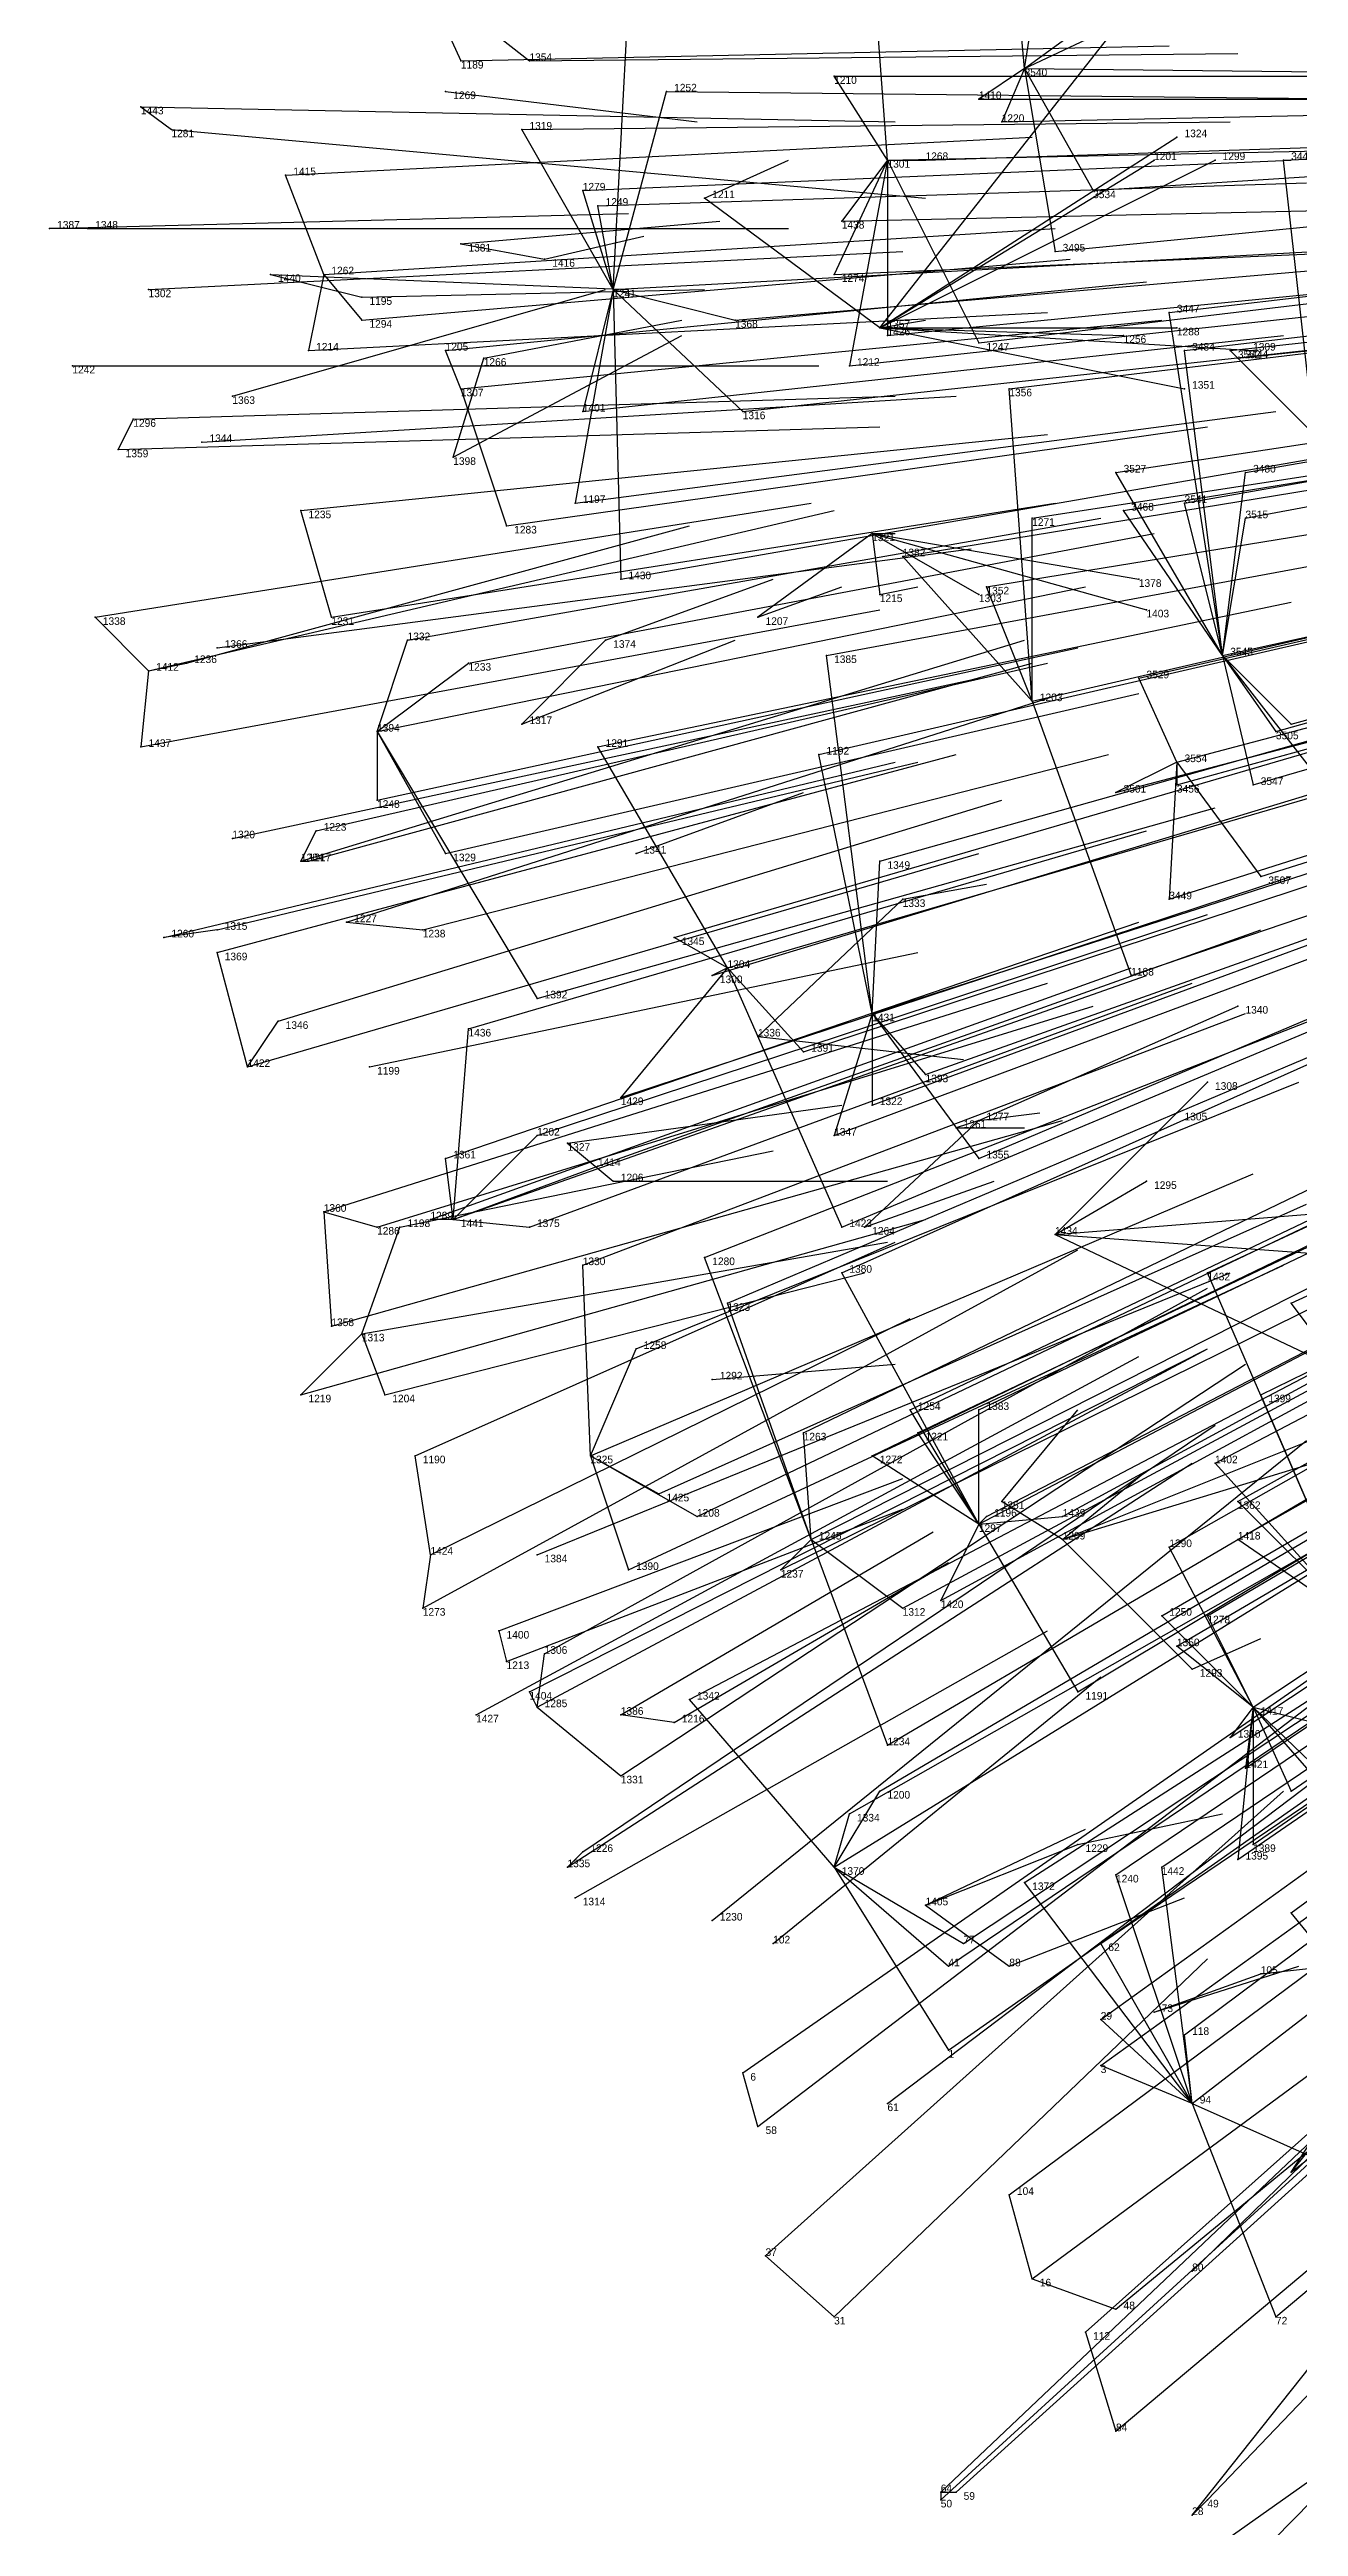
# Model space of a CAD drawing. Extents: x -0.5 to 0.59, y -0.5 to 0.58.
# Drawn here: x -0.499 to -0.335, y -0.3255 to -0.0005 of the extents above; entities that cross this region are included whole.
import ezdxf

# ---------------------------------------------------------------- set-up
doc = ezdxf.new("R2010")
doc.units = 0
for name, color, linetype in [('Facilities', 3, 'CONTINUOUS'), ('Facilities_lines', 3, 'CONTINUOUS'), ('Normals', 1, 'CONTINUOUS'), ('Source_points', 5, 'CONTINUOUS'), ('Text', 3, 'CONTINUOUS')]:
    doc.layers.add(name, color=color, linetype=linetype)

msp = doc.modelspace()

# ---------------------------------------------------------------- linework, layer by layer
at = {"layer": 'Facilities', "color": 3}
for p in [(-0.371, -0.003, -0.928), (-0.447, -0.006, -1.25), (-0.487, -0.008, -1.218), (-0.389, -0.015, -0.973), (-0.494, -0.024, -1.236), (-0.445, -0.026, -1.25), (-0.486, -0.032, -1.218), (-0.47, -0.03, -1.25), (-0.463, -0.03, -1.159), (-0.425, -0.032, -1.067), (-0.39, -0.037, -1.25), (-0.496, -0.042, -1.245), (-0.445, -0.045, -1.118), (-0.475, -0.046, -1.25), (-0.488, -0.049, -1.227), (-0.479, -0.052, -1.204), (-0.446, -0.054, -1.25), (-0.391, -0.064, -1.25), (-0.462, -0.075, -1.171), (-0.477, -0.079, -1.208), (-0.345, -0.08, -0.885), (-0.486, -0.082, -1.25), (-0.37, -0.086, -0.948), (-0.456, -0.09, -1.163), (-0.437, -0.089, -1.25), (-0.351, -0.094, -0.908), (-0.475, -0.104, -1.216), (-0.466, -0.107, -1.195), (-0.422, -0.106, -1.25), (-0.477, -0.116, -1.25), (-0.46, -0.115, -1.184), (-0.41, -0.121, -1.069), (-0.406, -0.13, -1.25), (-0.391, -0.127, -1.029), (-0.473, -0.134, -1.229), (-0.457, -0.134, -1.25), (-0.377, -0.141, -1.25), (-0.431, -0.144, -1.25), (-0.463, -0.153, -1.219), (-0.446, -0.154, -1.179), (-0.367, -0.156, -1.25), (-0.458, -0.169, -1.25), (-0.412, -0.175, -1.25), (-0.428, -0.185, -1.167), (-0.377, -0.194, -1.06), (-0.449, -0.198, -1.25), (-0.435, -0.198, -1.194), (-0.399, -0.196, -1.11), (-0.366, -0.196, -1.25), (-0.44, -0.208, -1.25), (-0.443, -0.219, -1.236), (-0.435, -0.218, -1.216), (-0.417, -0.22, -1.25), (-0.341, -0.218, -1.012), (-0.431, -0.239, -1.233), (-0.396, -0.239, -1.156), (-0.43, -0.243, -1.25), (-0.412, -0.246, -1.199), (-0.384, -0.244, -1.25), (-0.404, -0.249, -1.25), (-0.354, -0.258, -1.25), (-0.406, -0.273, -1.222), (-0.389, -0.27, -1.185), (-0.349, -0.27, -1.102), (-0.336, -0.279, -1.25), (-0.349, -0.292, -1.25), (-0.37, -0.293, -1.18), (-0.396, -0.298, -1.25), (-0.363, -0.3, -1.25), (-0.382, -0.321, -1.248), (-0.347, -0.322, -1.184)]:
    msp.add_point(p, dxfattribs=at)
at = {"layer": 'Facilities_lines', "color": 3}
for p, q in [((-0.389, -0.015, -0.973), (-0.392, 0.026, -0.983)), ((-0.371, -0.003, -0.928), (-0.373, 0.019, -0.935)), ((-0.371, -0.003, -0.928), (-0.368, 0.016, -0.921)), ((-0.39, -0.037, -1.25), (-0.353, 0.01, -1.25)), ((-0.45, 0.009, -1.124), (-0.436, -0.002, -1.09)), ((-0.45, 0.009, -1.124), (-0.445, -0.002, -1.113)), ((-0.425, -0.032, -1.067), (-0.423, 0.006, -1.057)), ((-0.371, -0.003, -0.928), (-0.354, 0.005, -0.885)), ((-0.371, -0.003, -0.928), (-0.36, 0.005, -0.9)), ((-0.371, -0.003, -0.928), (-0.377, -0.007, -0.943)), ((-0.371, -0.003, -0.928), (-0.374, -0.01, -0.936)), ((-0.371, -0.003, -0.928), (-0.367, -0.027, -0.919)), ((-0.371, -0.003, -0.928), (-0.362, -0.019, -0.907)), ((-0.425, -0.032, -1.067), (-0.418, -0.006, -1.044)), ((-0.389, -0.015, -0.973), (-0.396, -0.004, -0.991)), ((-0.487, -0.008, -1.218), (-0.483, -0.011, -1.208)), ((-0.425, -0.032, -1.067), (-0.437, -0.011, -1.092)), ((-0.39, -0.037, -1.25), (-0.351, -0.012, -1.25)), ((-0.389, -0.015, -0.973), (-0.396, -0.03, -0.992)), ((-0.389, -0.015, -0.973), (-0.395, -0.023, -0.99)), ((-0.389, -0.015, -0.973), (-0.394, -0.042, -0.99)), ((-0.39, -0.037, -1.25), (-0.354, -0.015, -1.25)), ((-0.39, -0.037, -1.25), (-0.346, -0.015, -1.25)), ((-0.389, -0.015, -0.973), (-0.377, -0.039, -0.947)), ((-0.389, -0.015, -0.973), (-0.384, -0.015, -0.961)), ((-0.389, -0.015, -0.973), (-0.389, -0.038, -0.978)), ((-0.333, -0.051, -0.843), (-0.337, -0.015, -0.843)), ((-0.463, -0.03, -1.159), (-0.468, -0.017, -1.171)), ((-0.425, -0.032, -1.067), (-0.429, -0.019, -1.074)), ((-0.425, -0.032, -1.067), (-0.427, -0.021, -1.068)), ((-0.39, -0.037, -1.25), (-0.413, -0.02, -1.25)), ((-0.494, -0.024, -1.236), (-0.499, -0.024, -1.248)), ((-0.445, -0.026, -1.25), (-0.434, -0.028, -1.25)), ((-0.47, -0.03, -1.25), (-0.458, -0.033, -1.25)), ((-0.463, -0.03, -1.159), (-0.465, -0.04, -1.166)), ((-0.463, -0.03, -1.159), (-0.458, -0.036, -1.148)), ((-0.425, -0.032, -1.067), (-0.43, -0.06, -1.085)), ((-0.425, -0.032, -1.067), (-0.429, -0.048, -1.08)), ((-0.425, -0.032, -1.067), (-0.408, -0.048, -1.028)), ((-0.425, -0.032, -1.067), (-0.409, -0.036, -1.027)), ((-0.425, -0.032, -1.067), (-0.424, -0.07, -1.074)), ((-0.345, -0.08, -0.885), (-0.352, -0.035, -0.884)), ((-0.39, -0.037, -1.25), (-0.341, -0.04, -1.25)), ((-0.39, -0.037, -1.25), (-0.358, -0.038, -1.25)), ((-0.39, -0.037, -1.25), (-0.351, -0.037, -1.25)), ((-0.39, -0.037, -1.25), (-0.35, -0.045, -1.25)), ((-0.445, -0.045, -1.118), (-0.447, -0.04, -1.123)), ((-0.446, -0.054, -1.25), (-0.442, -0.041, -1.25)), ((-0.345, -0.08, -0.885), (-0.35, -0.04, -0.88)), ((-0.333, -0.051, -0.843), (-0.344, -0.04, -0.865)), ((-0.333, -0.051, -0.843), (-0.343, -0.041, -0.862)), ((-0.445, -0.045, -1.118), (-0.439, -0.063, -1.108)), ((-0.37, -0.086, -0.948), (-0.373, -0.045, -0.94)), ((-0.488, -0.049, -1.227), (-0.49, -0.053, -1.232)), ((-0.345, -0.08, -0.885), (-0.359, -0.056, -0.907)), ((-0.345, -0.08, -0.885), (-0.342, -0.056, -0.866)), ((-0.462, -0.075, -1.171), (-0.466, -0.061, -1.174)), ((-0.345, -0.08, -0.885), (-0.358, -0.061, -0.907)), ((-0.345, -0.08, -0.885), (-0.35, -0.06, -0.888)), ((-0.391, -0.064, -1.25), (-0.406, -0.075, -1.25)), ((-0.391, -0.064, -1.25), (-0.39, -0.072, -1.25)), ((-0.391, -0.064, -1.25), (-0.377, -0.072, -1.25)), ((-0.391, -0.064, -1.25), (-0.356, -0.07, -1.25)), ((-0.391, -0.064, -1.25), (-0.355, -0.074, -1.25)), ((-0.37, -0.086, -0.948), (-0.37, -0.062, -0.939)), ((-0.345, -0.08, -0.885), (-0.342, -0.062, -0.87)), ((-0.37, -0.086, -0.948), (-0.387, -0.067, -0.982)), ((-0.37, -0.086, -0.948), (-0.376, -0.071, -0.958)), ((-0.486, -0.082, -1.25), (-0.493, -0.075, -1.246)), ((-0.456, -0.09, -1.163), (-0.452, -0.078, -1.147)), ((-0.437, -0.089, -1.25), (-0.426, -0.078, -1.25)), ((-0.486, -0.082, -1.25), (-0.481, -0.081, -1.25)), ((-0.456, -0.09, -1.163), (-0.444, -0.081, -1.129)), ((-0.391, -0.127, -1.029), (-0.397, -0.08, -1.011)), ((-0.345, -0.08, -0.885), (-0.331, -0.098, -0.864)), ((-0.345, -0.08, -0.885), (-0.336, -0.089, -0.869)), ((-0.345, -0.08, -0.885), (-0.338, -0.09, -0.875)), ((-0.345, -0.08, -0.885), (-0.341, -0.097, -0.885)), ((-0.486, -0.082, -1.25), (-0.487, -0.092, -1.239)), ((-0.351, -0.094, -0.908), (-0.356, -0.083, -0.913)), ((-0.37, -0.086, -0.948), (-0.357, -0.122, -0.944)), ((-0.456, -0.09, -1.163), (-0.456, -0.099, -1.167)), ((-0.456, -0.09, -1.163), (-0.447, -0.106, -1.147)), ((-0.456, -0.09, -1.163), (-0.435, -0.125, -1.13)), ((-0.41, -0.121, -1.069), (-0.427, -0.092, -1.091)), ((-0.391, -0.127, -1.029), (-0.398, -0.093, -1.021)), ((-0.351, -0.094, -0.908), (-0.359, -0.098, -0.929)), ((-0.351, -0.094, -0.908), (-0.352, -0.112, -0.924)), ((-0.351, -0.094, -0.908), (-0.34, -0.109, -0.892)), ((-0.351, -0.094, -0.908), (-0.351, -0.097, -0.912)), ((-0.466, -0.107, -1.195), (-0.464, -0.103, -1.187)), ((-0.466, -0.107, -1.195), (-0.465, -0.107, -1.193)), ((-0.391, -0.127, -1.029), (-0.39, -0.107, -1.01)), ((-0.406, -0.13, -1.25), (-0.387, -0.112, -1.25)), ((-0.477, -0.116, -1.25), (-0.484, -0.117, -1.25)), ((-0.46, -0.115, -1.184), (-0.45, -0.116, -1.162)), ((-0.41, -0.121, -1.069), (-0.417, -0.117, -1.082)), ((-0.473, -0.134, -1.229), (-0.477, -0.119, -1.229)), ((-0.41, -0.121, -1.069), (-0.424, -0.138, -1.116)), ((-0.41, -0.121, -1.069), (-0.412, -0.122, -1.074)), ((-0.41, -0.121, -1.069), (-0.4, -0.132, -1.052)), ((-0.41, -0.121, -1.069), (-0.395, -0.155, -1.06)), ((-0.377, -0.141, -1.25), (-0.343, -0.126, -1.25)), ((-0.473, -0.134, -1.229), (-0.469, -0.128, -1.214)), ((-0.446, -0.154, -1.179), (-0.444, -0.129, -1.156)), ((-0.391, -0.127, -1.029), (-0.396, -0.143, -1.053)), ((-0.391, -0.127, -1.029), (-0.391, -0.139, -1.037)), ((-0.391, -0.127, -1.029), (-0.377, -0.146, -1.01)), ((-0.391, -0.127, -1.029), (-0.384, -0.135, -1.018)), ((-0.367, -0.156, -1.25), (-0.347, -0.136, -1.25)), ((-0.446, -0.154, -1.179), (-0.435, -0.143, -1.145)), ((-0.377, -0.141, -1.25), (-0.392, -0.155, -1.25)), ((-0.377, -0.141, -1.25), (-0.38, -0.142, -1.25)), ((-0.367, -0.156, -1.25), (-0.351, -0.14, -1.25)), ((-0.446, -0.154, -1.179), (-0.447, -0.146, -1.175)), ((-0.431, -0.144, -1.25), (-0.425, -0.149, -1.25)), ((-0.446, -0.154, -1.179), (-0.427, -0.147, -1.13)), ((-0.367, -0.156, -1.25), (-0.355, -0.149, -1.25)), ((-0.367, -0.156, -1.25), (-0.293, -0.15, -1.25)), ((-0.463, -0.153, -1.219), (-0.456, -0.155, -1.205)), ((-0.463, -0.153, -1.219), (-0.462, -0.168, -1.229)), ((-0.458, -0.169, -1.25), (-0.453, -0.155, -1.25)), ((-0.446, -0.154, -1.179), (-0.449, -0.154, -1.187)), ((-0.446, -0.154, -1.179), (-0.436, -0.155, -1.157)), ((-0.367, -0.156, -1.25), (-0.329, -0.174, -1.25)), ((-0.367, -0.156, -1.25), (-0.326, -0.159, -1.25)), ((-0.399, -0.196, -1.11), (-0.413, -0.159, -1.105)), ((-0.428, -0.185, -1.167), (-0.429, -0.16, -1.145)), ((-0.377, -0.194, -1.06), (-0.395, -0.161, -1.066)), ((-0.327, -0.207, -0.967), (-0.347, -0.161, -0.957)), ((-0.399, -0.196, -1.11), (-0.41, -0.165, -1.106)), ((-0.315, -0.193, -0.923), (-0.336, -0.165, -0.935)), ((-0.458, -0.169, -1.25), (-0.466, -0.177, -1.25)), ((-0.458, -0.169, -1.25), (-0.455, -0.177, -1.25)), ((-0.428, -0.185, -1.167), (-0.422, -0.171, -1.137)), ((-0.366, -0.196, -1.25), (-0.316, -0.176, -1.25)), ((-0.327, -0.207, -0.967), (-0.34, -0.177, -0.958)), ((-0.399, -0.196, -1.11), (-0.4, -0.182, -1.099)), ((-0.377, -0.194, -1.06), (-0.386, -0.179, -1.063)), ((-0.377, -0.194, -1.06), (-0.385, -0.182, -1.064)), ((-0.377, -0.194, -1.06), (-0.377, -0.179, -1.043)), ((-0.449, -0.198, -1.25), (-0.451, -0.185, -1.25)), ((-0.428, -0.185, -1.167), (-0.414, -0.193, -1.142)), ((-0.428, -0.185, -1.167), (-0.423, -0.2, -1.169)), ((-0.428, -0.185, -1.167), (-0.419, -0.19, -1.15)), ((-0.377, -0.194, -1.06), (-0.391, -0.185, -1.081)), ((-0.366, -0.196, -1.25), (-0.33, -0.185, -1.25)), ((-0.327, -0.207, -0.967), (-0.346, -0.186, -0.982)), ((-0.366, -0.196, -1.25), (-0.374, -0.191, -1.25)), ((-0.327, -0.207, -0.967), (-0.343, -0.191, -0.983)), ((-0.377, -0.194, -1.06), (-0.382, -0.204, -1.083)), ((-0.377, -0.194, -1.06), (-0.376, -0.193, -1.055)), ((-0.377, -0.194, -1.06), (-0.366, -0.193, -1.035)), ((-0.377, -0.194, -1.06), (-0.364, -0.216, -1.058)), ((-0.449, -0.198, -1.25), (-0.45, -0.205, -1.236)), ((-0.399, -0.196, -1.11), (-0.403, -0.2, -1.126)), ((-0.399, -0.196, -1.11), (-0.389, -0.223, -1.121)), ((-0.399, -0.196, -1.11), (-0.387, -0.205, -1.095)), ((-0.366, -0.196, -1.25), (-0.349, -0.213, -1.25)), ((-0.341, -0.218, -1.012), (-0.352, -0.197, -1.009)), ((-0.327, -0.207, -0.967), (-0.343, -0.196, -0.988)), ((-0.44, -0.208, -1.25), (-0.439, -0.212, -1.25)), ((-0.341, -0.218, -1.012), (-0.353, -0.206, -1.022)), ((-0.341, -0.218, -1.012), (-0.347, -0.206, -1.01)), ((-0.435, -0.218, -1.216), (-0.434, -0.211, -1.207)), ((-0.341, -0.218, -1.012), (-0.351, -0.21, -1.023)), ((-0.435, -0.218, -1.216), (-0.436, -0.216, -1.217)), ((-0.396, -0.239, -1.156), (-0.415, -0.217, -1.17)), ((-0.435, -0.218, -1.216), (-0.424, -0.227, -1.202)), ((-0.417, -0.22, -1.25), (-0.424, -0.219, -1.25)), ((-0.341, -0.218, -1.012), (-0.344, -0.222, -1.023)), ((-0.341, -0.218, -1.012), (-0.343, -0.238, -1.043)), ((-0.341, -0.218, -1.012), (-0.342, -0.226, -1.025)), ((-0.341, -0.218, -1.012), (-0.336, -0.229, -1.016)), ((-0.341, -0.218, -1.012), (-0.341, -0.236, -1.037)), ((-0.341, -0.218, -1.012), (-0.32, -0.242, -1.002)), ((-0.341, -0.218, -1.012), (-0.317, -0.241, -0.995)), ((-0.341, -0.218, -1.012), (-0.329, -0.221, -0.991)), ((-0.396, -0.239, -1.156), (-0.39, -0.229, -1.131)), ((-0.396, -0.239, -1.156), (-0.394, -0.232, -1.143)), ((-0.431, -0.239, -1.233), (-0.429, -0.237, -1.224)), ((-0.384, -0.244, -1.25), (-0.364, -0.236, -1.25)), ((-0.396, -0.239, -1.156), (-0.381, -0.252, -1.142)), ((-0.396, -0.239, -1.156), (-0.379, -0.249, -1.134)), ((-0.396, -0.239, -1.156), (-0.381, -0.263, -1.159)), ((-0.349, -0.27, -1.102), (-0.359, -0.24, -1.08)), ((-0.349, -0.27, -1.102), (-0.353, -0.239, -1.067)), ((-0.336, -0.279, -1.25), (-0.31, -0.239, -1.25)), ((-0.349, -0.27, -1.102), (-0.371, -0.241, -1.106)), ((-0.384, -0.244, -1.25), (-0.373, -0.252, -1.25)), ((-0.318, -0.267, -1.038), (-0.336, -0.245, -1.039)), ((-0.349, -0.27, -1.102), (-0.361, -0.249, -1.096)), ((-0.354, -0.258, -1.25), (-0.34, -0.253, -1.25)), ((-0.349, -0.27, -1.102), (-0.361, -0.259, -1.111)), ((-0.336, -0.279, -1.25), (-0.319, -0.258, -1.25)), ((-0.349, -0.27, -1.102), (-0.35, -0.261, -1.09)), ((-0.406, -0.273, -1.222), (-0.408, -0.266, -1.218)), ((-0.349, -0.27, -1.102), (-0.361, -0.265, -1.12)), ((-0.349, -0.27, -1.102), (-0.338, -0.298, -1.127)), ((-0.349, -0.27, -1.102), (-0.331, -0.278, -1.081)), ((-0.37, -0.293, -1.18), (-0.373, -0.282, -1.168)), ((-0.396, -0.298, -1.25), (-0.405, -0.29, -1.245)), ((-0.37, -0.293, -1.18), (-0.359, -0.297, -1.164)), ((-0.363, -0.3, -1.25), (-0.359, -0.313, -1.25)), ((-0.382, -0.321, -1.248), (-0.382, -0.322, -1.25)), ((-0.382, -0.321, -1.248), (-0.38, -0.321, -1.244)), ((-0.347, -0.322, -1.184), (-0.349, -0.324, -1.19))]:
    msp.add_line(p, q, dxfattribs=at)
at = {"layer": 'Normals', "color": 1}
for p, q in [((-0.445, -0.002, -1.113), (-0.352, 0, -1.15)), ((-0.436, -0.002, -1.09), (-0.343, -0.001, -1.128)), ((-0.371, -0.003, -0.928), (-0.279, -0.004, -0.966)), ((-0.447, -0.006, -1.25), (-0.414, -0.01, -1.155)), ((-0.418, -0.006, -1.044), (-0.325, -0.007, -1.082)), ((-0.396, -0.004, -0.991), (-0.303, -0.004, -1.028)), ((-0.487, -0.008, -1.218), (-0.388, -0.01, -1.206)), ((-0.377, -0.007, -0.943), (-0.284, -0.007, -0.981)), ((-0.374, -0.01, -0.936), (-0.282, -0.008, -0.974)), ((-0.483, -0.011, -1.208), (-0.384, -0.02, -1.198)), ((-0.468, -0.017, -1.171), (-0.37, -0.012, -1.191)), ((-0.437, -0.011, -1.092), (-0.344, -0.01, -1.13)), ((-0.389, -0.015, -0.973), (-0.296, -0.013, -1.01)), ((-0.384, -0.015, -0.961), (-0.291, -0.012, -0.998)), ((-0.362, -0.019, -0.907), (-0.27, -0.013, -0.944)), ((-0.351, -0.012, -1.25), (-0.351, -0.012, -1.15)), ((-0.337, -0.015, -0.843), (-0.244, -0.011, -0.879)), ((-0.429, -0.019, -1.074), (-0.336, -0.015, -1.111)), ((-0.413, -0.02, -1.25), (-0.402, -0.015, -1.151)), ((-0.354, -0.015, -1.25), (-0.354, -0.015, -1.15)), ((-0.346, -0.015, -1.25), (-0.346, -0.015, -1.15)), ((-0.427, -0.021, -1.068), (-0.334, -0.018, -1.105)), ((-0.367, -0.027, -0.919), (-0.275, -0.018, -0.957)), ((-0.499, -0.024, -1.248), (-0.423, -0.022, -1.183)), ((-0.395, -0.023, -0.99), (-0.303, -0.021, -1.027)), ((-0.494, -0.024, -1.236), (-0.402, -0.024, -1.197)), ((-0.463, -0.03, -1.159), (-0.367, -0.024, -1.187)), ((-0.445, -0.026, -1.25), (-0.411, -0.023, -1.156)), ((-0.434, -0.028, -1.25), (-0.421, -0.025, -1.151)), ((-0.396, -0.03, -0.992), (-0.303, -0.026, -1.029)), ((-0.352, -0.035, -0.884), (-0.259, -0.024, -0.921)), ((-0.486, -0.032, -1.218), (-0.387, -0.027, -1.208)), ((-0.458, -0.036, -1.148), (-0.365, -0.028, -1.185)), ((-0.425, -0.032, -1.067), (-0.333, -0.027, -1.103)), ((-0.409, -0.036, -1.027), (-0.316, -0.028, -1.063)), ((-0.389, -0.038, -0.978), (-0.297, -0.029, -1.015)), ((-0.377, -0.039, -0.947), (-0.285, -0.028, -0.984)), ((-0.35, -0.04, -0.88), (-0.257, -0.029, -0.916)), ((-0.475, -0.046, -1.25), (-0.426, -0.032, -1.164)), ((-0.47, -0.03, -1.25), (-0.423, -0.032, -1.162)), ((-0.458, -0.033, -1.25), (-0.413, -0.032, -1.161)), ((-0.447, -0.04, -1.123), (-0.355, -0.031, -1.16)), ((-0.394, -0.042, -0.99), (-0.301, -0.032, -1.027)), ((-0.344, -0.04, -0.865), (-0.251, -0.03, -0.902)), ((-0.343, -0.041, -0.862), (-0.25, -0.031, -0.899)), ((-0.465, -0.04, -1.166), (-0.368, -0.035, -1.19)), ((-0.373, -0.045, -0.94), (-0.281, -0.034, -0.978)), ((-0.446, -0.054, -1.25), (-0.416, -0.038, -1.156)), ((-0.445, -0.045, -1.118), (-0.353, -0.036, -1.156)), ((-0.442, -0.041, -1.25), (-0.416, -0.036, -1.154)), ((-0.429, -0.048, -1.08), (-0.337, -0.038, -1.118)), ((-0.408, -0.048, -1.028), (-0.316, -0.038, -1.064)), ((-0.39, -0.037, -1.25), (-0.384, -0.036, -1.15)), ((-0.358, -0.038, -1.25), (-0.358, -0.038, -1.15)), ((-0.351, -0.037, -1.25), (-0.351, -0.037, -1.15)), ((-0.496, -0.042, -1.245), (-0.398, -0.042, -1.228)), ((-0.359, -0.056, -0.907), (-0.267, -0.042, -0.945)), ((-0.342, -0.056, -0.866), (-0.25, -0.04, -0.903)), ((-0.341, -0.04, -1.25), (-0.341, -0.04, -1.15)), ((-0.35, -0.06, -0.888), (-0.259, -0.044, -0.925)), ((-0.35, -0.045, -1.25), (-0.35, -0.045, -1.15)), ((-0.342, -0.062, -0.87), (-0.251, -0.045, -0.907)), ((-0.488, -0.049, -1.227), (-0.388, -0.046, -1.227)), ((-0.479, -0.052, -1.204), (-0.38, -0.046, -1.216)), ((-0.43, -0.06, -1.085), (-0.338, -0.048, -1.123)), ((-0.37, -0.062, -0.939), (-0.279, -0.048, -0.977)), ((-0.358, -0.061, -0.907), (-0.266, -0.046, -0.944)), ((-0.49, -0.053, -1.232), (-0.39, -0.05, -1.232)), ((-0.466, -0.061, -1.174), (-0.368, -0.051, -1.194)), ((-0.439, -0.063, -1.108), (-0.347, -0.05, -1.145)), ((-0.387, -0.067, -0.982), (-0.295, -0.052, -1.018)), ((-0.424, -0.07, -1.074), (-0.332, -0.054, -1.111)), ((-0.376, -0.071, -0.958), (-0.284, -0.056, -0.994)), ((-0.493, -0.075, -1.246), (-0.399, -0.06, -1.214)), ((-0.486, -0.082, -1.25), (-0.396, -0.061, -1.211)), ((-0.462, -0.075, -1.171), (-0.367, -0.06, -1.196)), ((-0.345, -0.08, -0.885), (-0.254, -0.06, -0.923)), ((-0.481, -0.081, -1.25), (-0.415, -0.063, -1.177)), ((-0.452, -0.078, -1.147), (-0.361, -0.062, -1.184)), ((-0.444, -0.081, -1.129), (-0.354, -0.064, -1.168)), ((-0.397, -0.08, -1.011), (-0.305, -0.063, -1.048)), ((-0.391, -0.064, -1.25), (-0.388, -0.064, -1.15)), ((-0.37, -0.086, -0.948), (-0.279, -0.065, -0.985)), ((-0.356, -0.083, -0.913), (-0.265, -0.062, -0.949)), ((-0.338, -0.09, -0.875), (-0.249, -0.065, -0.913)), ((-0.336, -0.089, -0.869), (-0.247, -0.065, -0.907)), ((-0.477, -0.079, -1.208), (-0.378, -0.066, -1.219)), ((-0.456, -0.09, -1.163), (-0.363, -0.071, -1.194)), ((-0.426, -0.078, -1.25), (-0.404, -0.07, -1.153)), ((-0.406, -0.075, -1.25), (-0.395, -0.071, -1.151)), ((-0.39, -0.072, -1.25), (-0.385, -0.071, -1.15)), ((-0.356, -0.07, -1.25), (-0.356, -0.07, -1.15)), ((-0.351, -0.094, -0.908), (-0.26, -0.07, -0.943)), ((-0.341, -0.097, -0.885), (-0.252, -0.071, -0.923)), ((-0.487, -0.092, -1.239), (-0.39, -0.074, -1.222)), ((-0.427, -0.092, -1.091), (-0.336, -0.073, -1.129)), ((-0.398, -0.093, -1.021), (-0.307, -0.072, -1.057)), ((-0.377, -0.072, -1.25), (-0.377, -0.072, -1.15)), ((-0.359, -0.098, -0.929), (-0.268, -0.074, -0.965)), ((-0.355, -0.074, -1.25), (-0.355, -0.074, -1.15)), ((-0.351, -0.097, -0.912), (-0.261, -0.072, -0.947)), ((-0.466, -0.107, -1.195), (-0.371, -0.078, -1.208)), ((-0.437, -0.089, -1.25), (-0.409, -0.078, -1.155)), ((-0.465, -0.107, -1.193), (-0.37, -0.081, -1.21)), ((-0.464, -0.103, -1.187), (-0.368, -0.081, -1.207)), ((-0.456, -0.099, -1.167), (-0.364, -0.079, -1.2)), ((-0.34, -0.109, -0.892), (-0.251, -0.081, -0.929)), ((-0.475, -0.104, -1.216), (-0.377, -0.083, -1.22)), ((-0.39, -0.107, -1.01), (-0.301, -0.082, -1.048)), ((-0.352, -0.112, -0.924), (-0.264, -0.084, -0.961)), ((-0.46, -0.115, -1.184), (-0.366, -0.085, -1.204)), ((-0.447, -0.106, -1.147), (-0.356, -0.085, -1.185)), ((-0.417, -0.117, -1.082), (-0.328, -0.091, -1.12)), ((-0.484, -0.117, -1.25), (-0.388, -0.094, -1.231)), ((-0.477, -0.119, -1.229), (-0.38, -0.093, -1.23)), ((-0.477, -0.116, -1.25), (-0.385, -0.094, -1.218)), ((-0.45, -0.116, -1.162), (-0.36, -0.093, -1.198)), ((-0.357, -0.122, -0.944), (-0.269, -0.092, -0.98)), ((-0.412, -0.122, -1.074), (-0.323, -0.095, -1.112)), ((-0.41, -0.121, -1.069), (-0.321, -0.095, -1.107)), ((-0.469, -0.128, -1.214), (-0.374, -0.099, -1.226)), ((-0.435, -0.125, -1.13), (-0.346, -0.1, -1.168)), ((-0.422, -0.106, -1.25), (-0.4, -0.098, -1.153)), ((-0.391, -0.127, -1.029), (-0.304, -0.099, -1.068)), ((-0.444, -0.129, -1.156), (-0.355, -0.103, -1.194)), ((-0.4, -0.132, -1.052), (-0.312, -0.103, -1.091)), ((-0.384, -0.135, -1.018), (-0.297, -0.104, -1.056)), ((-0.473, -0.134, -1.229), (-0.377, -0.106, -1.231)), ((-0.391, -0.139, -1.037), (-0.304, -0.107, -1.076)), ((-0.424, -0.138, -1.116), (-0.336, -0.109, -1.154)), ((-0.387, -0.112, -1.25), (-0.376, -0.11, -1.151)), ((-0.377, -0.146, -1.01), (-0.292, -0.11, -1.049)), ((-0.396, -0.143, -1.053), (-0.31, -0.111, -1.092)), ((-0.447, -0.146, -1.175), (-0.356, -0.115, -1.203)), ((-0.435, -0.143, -1.145), (-0.347, -0.114, -1.183)), ((-0.427, -0.147, -1.13), (-0.34, -0.116, -1.167)), ((-0.457, -0.134, -1.25), (-0.385, -0.119, -1.182)), ((-0.395, -0.155, -1.06), (-0.309, -0.119, -1.098)), ((-0.463, -0.153, -1.219), (-0.368, -0.123, -1.229)), ((-0.449, -0.154, -1.187), (-0.357, -0.121, -1.209)), ((-0.446, -0.154, -1.179), (-0.355, -0.122, -1.205)), ((-0.436, -0.155, -1.157), (-0.349, -0.123, -1.194)), ((-0.395, -0.161, -1.066), (-0.31, -0.123, -1.104)), ((-0.347, -0.161, -0.957), (-0.263, -0.122, -0.994)), ((-0.456, -0.155, -1.205), (-0.362, -0.126, -1.223)), ((-0.413, -0.159, -1.105), (-0.326, -0.125, -1.143)), ((-0.343, -0.126, -1.25), (-0.343, -0.126, -1.15)), ((-0.336, -0.165, -0.935), (-0.251, -0.126, -0.972)), ((-0.429, -0.16, -1.145), (-0.342, -0.127, -1.182)), ((-0.41, -0.165, -1.106), (-0.325, -0.129, -1.142)), ((-0.406, -0.13, -1.25), (-0.379, -0.133, -1.154)), ((-0.422, -0.171, -1.137), (-0.335, -0.136, -1.174)), ((-0.347, -0.136, -1.25), (-0.347, -0.136, -1.15)), ((-0.34, -0.177, -0.958), (-0.256, -0.136, -0.994)), ((-0.431, -0.144, -1.25), (-0.395, -0.139, -1.157)), ((-0.386, -0.179, -1.063), (-0.302, -0.139, -1.101)), ((-0.377, -0.179, -1.043), (-0.293, -0.139, -1.081)), ((-0.462, -0.168, -1.229), (-0.366, -0.141, -1.232)), ((-0.4, -0.182, -1.099), (-0.317, -0.142, -1.136)), ((-0.385, -0.182, -1.064), (-0.301, -0.142, -1.102)), ((-0.38, -0.142, -1.25), (-0.371, -0.142, -1.15)), ((-0.377, -0.141, -1.25), (-0.369, -0.14, -1.15)), ((-0.351, -0.14, -1.25), (-0.351, -0.14, -1.15)), ((-0.346, -0.186, -0.982), (-0.264, -0.143, -1.019)), ((-0.453, -0.155, -1.25), (-0.404, -0.145, -1.163)), ((-0.391, -0.185, -1.081), (-0.308, -0.145, -1.119)), ((-0.343, -0.191, -0.983), (-0.262, -0.146, -1.02)), ((-0.428, -0.185, -1.167), (-0.341, -0.148, -1.2)), ((-0.425, -0.149, -1.25), (-0.389, -0.149, -1.157)), ((-0.392, -0.155, -1.25), (-0.375, -0.149, -1.152)), ((-0.366, -0.193, -1.035), (-0.285, -0.149, -1.072)), ((-0.355, -0.149, -1.25), (-0.355, -0.149, -1.15)), ((-0.419, -0.19, -1.15), (-0.334, -0.152, -1.187)), ((-0.377, -0.194, -1.06), (-0.295, -0.151, -1.097)), ((-0.376, -0.193, -1.055), (-0.293, -0.15, -1.092)), ((-0.367, -0.156, -1.25), (-0.363, -0.152, -1.15)), ((-0.352, -0.197, -1.009), (-0.271, -0.151, -1.045)), ((-0.343, -0.196, -0.988), (-0.262, -0.15, -1.025)), ((-0.466, -0.177, -1.25), (-0.384, -0.154, -1.198)), ((-0.414, -0.193, -1.142), (-0.33, -0.153, -1.178)), ((-0.399, -0.196, -1.11), (-0.316, -0.154, -1.148)), ((-0.458, -0.169, -1.25), (-0.389, -0.157, -1.178)), ((-0.451, -0.185, -1.25), (-0.388, -0.157, -1.177)), ((-0.45, -0.205, -1.236), (-0.364, -0.158, -1.219)), ((-0.403, -0.2, -1.126), (-0.32, -0.159, -1.162)), ((-0.353, -0.206, -1.022), (-0.272, -0.159, -1.058)), ((-0.347, -0.206, -1.01), (-0.267, -0.159, -1.046)), ((-0.455, -0.177, -1.25), (-0.392, -0.161, -1.174)), ((-0.435, -0.198, -1.194), (-0.344, -0.161, -1.213)), ((-0.423, -0.2, -1.169), (-0.337, -0.16, -1.2)), ((-0.387, -0.205, -1.095), (-0.305, -0.161, -1.132)), ((-0.382, -0.204, -1.083), (-0.301, -0.16, -1.12)), ((-0.434, -0.211, -1.207), (-0.347, -0.163, -1.215)), ((-0.351, -0.21, -1.023), (-0.271, -0.163, -1.06)), ((-0.449, -0.198, -1.25), (-0.386, -0.167, -1.179)), ((-0.364, -0.216, -1.058), (-0.284, -0.168, -1.095)), ((-0.341, -0.218, -1.012), (-0.264, -0.167, -1.049)), ((-0.443, -0.219, -1.236), (-0.356, -0.172, -1.225)), ((-0.436, -0.216, -1.217), (-0.347, -0.171, -1.221)), ((-0.435, -0.218, -1.216), (-0.347, -0.171, -1.222)), ((-0.344, -0.222, -1.023), (-0.266, -0.17, -1.059)), ((-0.424, -0.227, -1.202), (-0.342, -0.173, -1.218)), ((-0.415, -0.217, -1.17), (-0.331, -0.173, -1.203)), ((-0.412, -0.175, -1.25), (-0.388, -0.173, -1.153)), ((-0.342, -0.226, -1.025), (-0.265, -0.174, -1.061)), ((-0.389, -0.223, -1.121), (-0.309, -0.176, -1.158)), ((-0.336, -0.229, -1.016), (-0.259, -0.176, -1.053)), ((-0.429, -0.237, -1.224), (-0.346, -0.181, -1.218)), ((-0.39, -0.229, -1.131), (-0.31, -0.182, -1.168)), ((-0.374, -0.191, -1.25), (-0.364, -0.179, -1.151)), ((-0.412, -0.246, -1.199), (-0.334, -0.183, -1.205)), ((-0.343, -0.238, -1.043), (-0.266, -0.185, -1.08)), ((-0.341, -0.236, -1.037), (-0.264, -0.183, -1.074)), ((-0.44, -0.208, -1.25), (-0.387, -0.188, -1.167)), ((-0.431, -0.239, -1.233), (-0.349, -0.186, -1.211)), ((-0.394, -0.232, -1.143), (-0.313, -0.186, -1.18)), ((-0.366, -0.196, -1.25), (-0.355, -0.187, -1.151)), ((-0.359, -0.24, -1.08), (-0.282, -0.188, -1.117)), ((-0.353, -0.239, -1.067), (-0.276, -0.187, -1.104)), ((-0.396, -0.239, -1.156), (-0.315, -0.189, -1.187)), ((-0.371, -0.241, -1.106), (-0.293, -0.191, -1.143)), ((-0.336, -0.245, -1.039), (-0.261, -0.19, -1.076)), ((-0.439, -0.212, -1.25), (-0.387, -0.192, -1.167)), ((-0.424, -0.219, -1.25), (-0.383, -0.195, -1.162)), ((-0.379, -0.249, -1.134), (-0.302, -0.198, -1.172)), ((-0.361, -0.249, -1.096), (-0.284, -0.197, -1.134)), ((-0.417, -0.22, -1.25), (-0.381, -0.199, -1.159)), ((-0.381, -0.252, -1.142), (-0.304, -0.2, -1.179)), ((-0.43, -0.243, -1.25), (-0.368, -0.208, -1.179)), ((-0.361, -0.259, -1.111), (-0.286, -0.205, -1.148)), ((-0.35, -0.261, -1.09), (-0.275, -0.205, -1.127)), ((-0.408, -0.266, -1.218), (-0.326, -0.209, -1.22)), ((-0.389, -0.27, -1.185), (-0.311, -0.211, -1.203)), ((-0.381, -0.263, -1.159), (-0.304, -0.209, -1.19)), ((-0.361, -0.265, -1.12), (-0.286, -0.211, -1.157)), ((-0.349, -0.213, -1.25), (-0.34, -0.209, -1.15)), ((-0.406, -0.273, -1.222), (-0.326, -0.212, -1.22)), ((-0.404, -0.249, -1.25), (-0.361, -0.214, -1.167)), ((-0.349, -0.27, -1.102), (-0.275, -0.213, -1.139)), ((-0.373, -0.282, -1.168), (-0.295, -0.224, -1.192)), ((-0.405, -0.29, -1.245), (-0.337, -0.229, -1.204)), ((-0.384, -0.244, -1.25), (-0.363, -0.234, -1.153)), ((-0.37, -0.293, -1.18), (-0.29, -0.234, -1.194)), ((-0.364, -0.236, -1.25), (-0.345, -0.232, -1.152)), ((-0.359, -0.297, -1.164), (-0.285, -0.236, -1.192)), ((-0.338, -0.298, -1.127), (-0.267, -0.238, -1.164)), ((-0.373, -0.252, -1.25), (-0.35, -0.243, -1.153)), ((-0.349, -0.324, -1.19), (-0.287, -0.246, -1.194)), ((-0.347, -0.322, -1.184), (-0.278, -0.25, -1.193)), ((-0.396, -0.298, -1.25), (-0.347, -0.251, -1.176)), ((-0.354, -0.258, -1.25), (-0.335, -0.252, -1.152)), ((-0.34, -0.253, -1.25), (-0.331, -0.252, -1.15)), ((-0.349, -0.292, -1.25), (-0.311, -0.255, -1.165)), ((-0.363, -0.3, -1.25), (-0.317, -0.259, -1.171)), ((-0.345, -0.334, -1.2), (-0.275, -0.263, -1.204)), ((-0.38, -0.321, -1.244), (-0.318, -0.265, -1.189)), ((-0.336, -0.279, -1.25), (-0.318, -0.265, -1.152)), ((-0.382, -0.321, -1.248), (-0.325, -0.267, -1.186)), ((-0.382, -0.322, -1.25), (-0.324, -0.269, -1.188)), ((-0.359, -0.313, -1.25), (-0.309, -0.271, -1.175)), ((-0.364, -0.341, -1.246), (-0.299, -0.295, -1.185))]:
    msp.add_line(p, q, dxfattribs=at)
at = {"layer": 'Source_points', "color": 5}
for p in [(-0.445, -0.002, -1.113), (-0.436, -0.002, -1.09), (-0.418, -0.006, -1.044), (-0.396, -0.004, -0.991), (-0.377, -0.007, -0.943), (-0.483, -0.011, -1.208), (-0.437, -0.011, -1.092), (-0.374, -0.01, -0.936), (-0.351, -0.012, -1.25), (-0.384, -0.015, -0.961), (-0.354, -0.015, -1.25), (-0.346, -0.015, -1.25), (-0.337, -0.015, -0.843), (-0.468, -0.017, -1.171), (-0.429, -0.019, -1.074), (-0.362, -0.019, -0.907), (-0.427, -0.021, -1.068), (-0.413, -0.02, -1.25), (-0.499, -0.024, -1.248), (-0.395, -0.023, -0.99), (-0.434, -0.028, -1.25), (-0.367, -0.027, -0.919), (-0.396, -0.03, -0.992), (-0.458, -0.033, -1.25), (-0.352, -0.035, -0.884), (-0.458, -0.036, -1.148), (-0.409, -0.036, -1.027), (-0.389, -0.038, -0.978), (-0.377, -0.039, -0.947), (-0.358, -0.038, -1.25), (-0.351, -0.037, -1.25), (-0.465, -0.04, -1.166), (-0.447, -0.04, -1.123), (-0.442, -0.041, -1.25), (-0.394, -0.042, -0.99), (-0.35, -0.04, -0.88), (-0.344, -0.04, -0.865), (-0.343, -0.041, -0.862), (-0.341, -0.04, -1.25), (-0.373, -0.045, -0.94), (-0.35, -0.045, -1.25), (-0.429, -0.048, -1.08), (-0.408, -0.048, -1.028), (-0.49, -0.053, -1.232), (-0.359, -0.056, -0.907), (-0.342, -0.056, -0.866), (-0.466, -0.061, -1.174), (-0.43, -0.06, -1.085), (-0.358, -0.061, -0.907), (-0.35, -0.06, -0.888), (-0.439, -0.063, -1.108), (-0.37, -0.062, -0.939), (-0.342, -0.062, -0.87), (-0.387, -0.067, -0.982), (-0.424, -0.07, -1.074), (-0.376, -0.071, -0.958), (-0.356, -0.07, -1.25), (-0.39, -0.072, -1.25), (-0.377, -0.072, -1.25), (-0.355, -0.074, -1.25), (-0.493, -0.075, -1.246), (-0.452, -0.078, -1.147), (-0.426, -0.078, -1.25), (-0.406, -0.075, -1.25), (-0.481, -0.081, -1.25), (-0.444, -0.081, -1.129), (-0.397, -0.08, -1.011), (-0.356, -0.083, -0.913), (-0.338, -0.09, -0.875), (-0.336, -0.089, -0.869), (-0.487, -0.092, -1.239), (-0.427, -0.092, -1.091), (-0.398, -0.093, -1.021), (-0.351, -0.097, -0.912), (-0.341, -0.097, -0.885), (-0.456, -0.099, -1.167), (-0.359, -0.098, -0.929), (-0.464, -0.103, -1.187), (-0.465, -0.107, -1.193), (-0.447, -0.106, -1.147), (-0.39, -0.107, -1.01), (-0.34, -0.109, -0.892), (-0.387, -0.112, -1.25), (-0.352, -0.112, -0.924), (-0.484, -0.117, -1.25), (-0.45, -0.116, -1.162), (-0.417, -0.117, -1.082), (-0.477, -0.119, -1.229), (-0.412, -0.122, -1.074), (-0.357, -0.122, -0.944), (-0.435, -0.125, -1.13), (-0.343, -0.126, -1.25), (-0.469, -0.128, -1.214), (-0.444, -0.129, -1.156), (-0.4, -0.132, -1.052), (-0.384, -0.135, -1.018), (-0.347, -0.136, -1.25), (-0.424, -0.138, -1.116), (-0.391, -0.139, -1.037), (-0.435, -0.143, -1.145), (-0.396, -0.143, -1.053), (-0.38, -0.142, -1.25), (-0.351, -0.14, -1.25), (-0.447, -0.146, -1.175), (-0.377, -0.146, -1.01), (-0.427, -0.147, -1.13), (-0.425, -0.149, -1.25), (-0.355, -0.149, -1.25), (-0.456, -0.155, -1.205), (-0.453, -0.155, -1.25), (-0.449, -0.154, -1.187), (-0.436, -0.155, -1.157), (-0.395, -0.155, -1.06), (-0.392, -0.155, -1.25), (-0.413, -0.159, -1.105), (-0.429, -0.16, -1.145), (-0.395, -0.161, -1.066), (-0.347, -0.161, -0.957), (-0.41, -0.165, -1.106), (-0.336, -0.165, -0.935), (-0.462, -0.168, -1.229), (-0.422, -0.171, -1.137), (-0.466, -0.177, -1.25), (-0.455, -0.177, -1.25), (-0.34, -0.177, -0.958), (-0.4, -0.182, -1.099), (-0.386, -0.179, -1.063), (-0.385, -0.182, -1.064), (-0.377, -0.179, -1.043), (-0.451, -0.185, -1.25), (-0.391, -0.185, -1.081), (-0.346, -0.186, -0.982), (-0.419, -0.19, -1.15), (-0.374, -0.191, -1.25), (-0.343, -0.191, -0.983), (-0.414, -0.193, -1.142), (-0.376, -0.193, -1.055), (-0.366, -0.193, -1.035), (-0.352, -0.197, -1.009), (-0.343, -0.196, -0.988), (-0.423, -0.2, -1.169), (-0.403, -0.2, -1.126), (-0.382, -0.204, -1.083), (-0.45, -0.205, -1.236), (-0.387, -0.205, -1.095), (-0.353, -0.206, -1.022), (-0.347, -0.206, -1.01), (-0.434, -0.211, -1.207), (-0.351, -0.21, -1.023), (-0.439, -0.212, -1.25), (-0.349, -0.213, -1.25), (-0.436, -0.216, -1.217), (-0.415, -0.217, -1.17), (-0.364, -0.216, -1.058), (-0.424, -0.219, -1.25), (-0.389, -0.223, -1.121), (-0.344, -0.222, -1.023), (-0.424, -0.227, -1.202), (-0.342, -0.226, -1.025), (-0.39, -0.229, -1.131), (-0.336, -0.229, -1.016), (-0.394, -0.232, -1.143), (-0.429, -0.237, -1.224), (-0.364, -0.236, -1.25), (-0.341, -0.236, -1.037), (-0.359, -0.24, -1.08), (-0.353, -0.239, -1.067), (-0.343, -0.238, -1.043), (-0.371, -0.241, -1.106), (-0.336, -0.245, -1.039), (-0.379, -0.249, -1.134), (-0.361, -0.249, -1.096), (-0.381, -0.252, -1.142), (-0.373, -0.252, -1.25), (-0.34, -0.253, -1.25), (-0.361, -0.259, -1.111), (-0.381, -0.263, -1.159), (-0.35, -0.261, -1.09), (-0.408, -0.266, -1.218), (-0.361, -0.265, -1.12), (-0.373, -0.282, -1.168), (-0.405, -0.29, -1.245), (-0.359, -0.297, -1.164), (-0.338, -0.298, -1.127), (-0.359, -0.313, -1.25), (-0.38, -0.321, -1.244), (-0.382, -0.322, -1.25), (-0.349, -0.324, -1.19)]:
    msp.add_point(p, dxfattribs=at)

# ---------------------------------------------------------------- texts
at = {"layer": 'Text', "color": 3}
for s, p in [('1189', (-0.445, -0.003, -1.113)), ('1354', (-0.436, -0.002, -1.09)), ('3540', (-0.371, -0.004, -0.928)), ('1269', (-0.446, -0.007, -1.25)), ('1252', (-0.417, -0.006, -1.044)), ('1210', (-0.396, -0.005, -0.991)), ('1410', (-0.377, -0.007, -0.943)), ('1443', (-0.487, -0.009, -1.218)), ('1220', (-0.374, -0.01, -0.936)), ('1281', (-0.483, -0.012, -1.208)), ('1319', (-0.436, -0.011, -1.092)), ('1324', (-0.35, -0.012, -1.25)), ('1415', (-0.467, -0.017, -1.171)), ('1301', (-0.389, -0.016, -0.973)), ('1268', (-0.384, -0.015, -0.961)), ('1201', (-0.354, -0.015, -1.25)), ('1299', (-0.345, -0.015, -1.25)), ('3448', (-0.336, -0.015, -0.843)), ('1279', (-0.429, -0.019, -1.074)), ('1211', (-0.412, -0.02, -1.25)), ('3534', (-0.362, -0.02, -0.907)), ('1249', (-0.426, -0.021, -1.068)), ('1387', (-0.498, -0.024, -1.248)), ('1348', (-0.493, -0.024, -1.236)), ('1381', (-0.444, -0.027, -1.25)), ('1438', (-0.395, -0.024, -0.99)), ('3495', (-0.366, -0.027, -0.919)), ('1262', (-0.462, -0.03, -1.159)), ('1416', (-0.433, -0.029, -1.25)), ('1302', (-0.486, -0.033, -1.218)), ('1440', (-0.469, -0.031, -1.25)), ('1241', (-0.425, -0.033, -1.067)), ('1274', (-0.395, -0.031, -0.992)), ('1195', (-0.457, -0.034, -1.25)), ('3447', (-0.351, -0.035, -0.884)), ('1214', (-0.464, -0.04, -1.166)), ('1294', (-0.457, -0.037, -1.148)), ('1205', (-0.447, -0.04, -1.123)), ('1368', (-0.409, -0.037, -1.027)), ('1357', (-0.389, -0.037, -1.25)), ('1426', (-0.389, -0.038, -0.978)), ('1247', (-0.376, -0.04, -0.947)), ('1256', (-0.358, -0.039, -1.25)), ('1288', (-0.351, -0.038, -1.25)), ('3484', (-0.349, -0.04, -0.88)), ('1309', (-0.341, -0.04, -1.25)), ('1242', (-0.496, -0.043, -1.245)), ('1266', (-0.442, -0.042, -1.25)), ('1212', (-0.393, -0.042, -0.99)), ('3562', (-0.343, -0.041, -0.865)), ('3444', (-0.342, -0.041, -0.862)), ('1307', (-0.445, -0.046, -1.118)), ('1356', (-0.373, -0.046, -0.94)), ('1351', (-0.349, -0.045, -1.25)), ('1363', (-0.475, -0.047, -1.25)), ('1401', (-0.429, -0.048, -1.08)), ('1316', (-0.408, -0.049, -1.028)), ('1296', (-0.488, -0.05, -1.227)), ('1344', (-0.478, -0.052, -1.204)), ('1359', (-0.489, -0.054, -1.232)), ('1398', (-0.446, -0.055, -1.25)), ('3527', (-0.358, -0.056, -0.907)), ('3480', (-0.341, -0.056, -0.866)), ('1235', (-0.465, -0.062, -1.174)), ('1197', (-0.429, -0.06, -1.085)), ('3468', (-0.357, -0.061, -0.907)), ('3541', (-0.35, -0.06, -0.888)), ('3515', (-0.342, -0.062, -0.87)), ('1283', (-0.438, -0.064, -1.108)), ('1321', (-0.391, -0.065, -1.25)), ('1271', (-0.37, -0.063, -0.939)), ('1382', (-0.387, -0.067, -0.982)), ('1430', (-0.423, -0.07, -1.074)), ('1352', (-0.376, -0.072, -0.958)), ('1378', (-0.356, -0.071, -1.25)), ('1215', (-0.39, -0.073, -1.25)), ('1303', (-0.377, -0.073, -1.25)), ('1403', (-0.355, -0.075, -1.25)), ('1338', (-0.492, -0.076, -1.246)), ('1366', (-0.476, -0.079, -1.208)), ('1231', (-0.462, -0.076, -1.171)), ('1332', (-0.452, -0.078, -1.147)), ('1374', (-0.425, -0.079, -1.25)), ('1207', (-0.405, -0.076, -1.25)), ('1412', (-0.485, -0.082, -1.25)), ('1236', (-0.48, -0.081, -1.25)), ('1233', (-0.444, -0.082, -1.129)), ('1385', (-0.396, -0.081, -1.011)), ('3545', (-0.344, -0.08, -0.885)), ('3529', (-0.355, -0.083, -0.913)), ('1203', (-0.369, -0.086, -0.948)), ('1437', (-0.486, -0.092, -1.239)), ('1394', (-0.456, -0.09, -1.163)), ('1317', (-0.436, -0.089, -1.25)), ('1291', (-0.426, -0.092, -1.091)), ('3505', (-0.338, -0.091, -0.875)), ('1192', (-0.397, -0.093, -1.021)), ('3554', (-0.35, -0.094, -0.908)), ('3501', (-0.358, -0.098, -0.929)), ('3456', (-0.351, -0.098, -0.912)), ('3547', (-0.34, -0.097, -0.885)), ('1248', (-0.456, -0.1, -1.167)), ('1320', (-0.475, -0.104, -1.216)), ('1223', (-0.463, -0.103, -1.187)), ('1284', (-0.466, -0.107, -1.195)), ('1217', (-0.465, -0.107, -1.193)), ('1329', (-0.446, -0.107, -1.147)), ('1341', (-0.421, -0.106, -1.25)), ('1349', (-0.389, -0.108, -1.01)), ('3507', (-0.339, -0.11, -0.892)), ('1333', (-0.387, -0.113, -1.25)), ('3449', (-0.352, -0.112, -0.924)), ('1260', (-0.483, -0.117, -1.25)), ('1315', (-0.476, -0.116, -1.25)), ('1227', (-0.459, -0.115, -1.184)), ('1238', (-0.45, -0.117, -1.162)), ('1345', (-0.416, -0.118, -1.082)), ('1369', (-0.476, -0.12, -1.229)), ('1304', (-0.41, -0.121, -1.069)), ('1300', (-0.411, -0.123, -1.074)), ('1188', (-0.357, -0.122, -0.944)), ('1392', (-0.434, -0.125, -1.13)), ('1340', (-0.342, -0.127, -1.25)), ('1346', (-0.468, -0.129, -1.214)), ('1436', (-0.444, -0.13, -1.156)), ('1336', (-0.406, -0.13, -1.25)), ('1431', (-0.391, -0.128, -1.029)), ('1422', (-0.473, -0.134, -1.229)), ('1391', (-0.399, -0.132, -1.052)), ('1199', (-0.456, -0.135, -1.25)), ('1393', (-0.384, -0.136, -1.018)), ('1308', (-0.346, -0.137, -1.25)), ('1429', (-0.424, -0.139, -1.116)), ('1322', (-0.39, -0.139, -1.037)), ('1202', (-0.435, -0.143, -1.145)), ('1347', (-0.396, -0.143, -1.053)), ('1261', (-0.379, -0.142, -1.25)), ('1277', (-0.376, -0.141, -1.25)), ('1305', (-0.35, -0.141, -1.25)), ('1361', (-0.446, -0.146, -1.175)), ('1327', (-0.431, -0.145, -1.25)), ('1414', (-0.427, -0.147, -1.13)), ('1355', (-0.376, -0.146, -1.01)), ('1206', (-0.424, -0.149, -1.25)), ('1295', (-0.354, -0.15, -1.25)), ('1360', (-0.463, -0.153, -1.219)), ('1286', (-0.456, -0.156, -1.205)), ('1198', (-0.452, -0.155, -1.25)), ('1289', (-0.449, -0.154, -1.187)), ('1441', (-0.445, -0.155, -1.179)), ('1375', (-0.435, -0.155, -1.157)), ('1423', (-0.394, -0.155, -1.06)), ('1264', (-0.391, -0.156, -1.25)), ('1434', (-0.367, -0.156, -1.25)), ('1330', (-0.429, -0.16, -1.145)), ('1280', (-0.412, -0.16, -1.105)), ('1380', (-0.394, -0.161, -1.066)), ('1432', (-0.347, -0.162, -0.957)), ('1323', (-0.41, -0.166, -1.106)), ('1358', (-0.462, -0.168, -1.229)), ('1313', (-0.458, -0.17, -1.25)), ('1258', (-0.421, -0.171, -1.137)), ('1292', (-0.411, -0.175, -1.25)), ('1219', (-0.465, -0.178, -1.25)), ('1204', (-0.454, -0.178, -1.25)), ('1254', (-0.385, -0.179, -1.063)), ('1383', (-0.376, -0.179, -1.043)), ('1399', (-0.339, -0.178, -0.958)), ('1263', (-0.4, -0.183, -1.099)), ('1221', (-0.384, -0.183, -1.064)), ('1190', (-0.45, -0.186, -1.25)), ('1325', (-0.428, -0.186, -1.167)), ('1272', (-0.39, -0.186, -1.081)), ('1402', (-0.346, -0.186, -0.982)), ('1425', (-0.418, -0.191, -1.15)), ('1251', (-0.374, -0.192, -1.25)), ('1362', (-0.343, -0.192, -0.983)), ('1208', (-0.414, -0.193, -1.142)), ('1245', (-0.398, -0.196, -1.11)), ('1297', (-0.377, -0.195, -1.06)), ('1196', (-0.375, -0.193, -1.055)), ('1439', (-0.366, -0.193, -1.035)), ('1209', (-0.366, -0.196, -1.25)), ('1418', (-0.343, -0.196, -0.988)), ('1424', (-0.449, -0.198, -1.25)), ('1384', (-0.434, -0.199, -1.194)), ('1290', (-0.352, -0.197, -1.009)), ('1390', (-0.422, -0.2, -1.169)), ('1237', (-0.403, -0.201, -1.126)), ('1420', (-0.382, -0.205, -1.083)), ('1273', (-0.45, -0.206, -1.236)), ('1400', (-0.439, -0.209, -1.25)), ('1312', (-0.387, -0.206, -1.095)), ('1250', (-0.352, -0.206, -1.022)), ('1278', (-0.347, -0.207, -1.01)), ('1306', (-0.434, -0.211, -1.207)), ('1350', (-0.351, -0.21, -1.023)), ('1213', (-0.439, -0.213, -1.25)), ('1293', (-0.348, -0.214, -1.25)), ('1404', (-0.436, -0.217, -1.217)), ('1285', (-0.434, -0.218, -1.216)), ('1342', (-0.414, -0.217, -1.17)), ('1191', (-0.363, -0.217, -1.058)), ('1427', (-0.443, -0.22, -1.236)), ('1386', (-0.424, -0.219, -1.25)), ('1216', (-0.416, -0.22, -1.25)), ('1310', (-0.343, -0.222, -1.023)), ('1417', (-0.34, -0.219, -1.012)), ('1234', (-0.389, -0.223, -1.121)), ('1331', (-0.424, -0.228, -1.202)), ('1421', (-0.342, -0.226, -1.025)), ('1200', (-0.389, -0.23, -1.131)), ('1334', (-0.393, -0.233, -1.143)), ('1226', (-0.428, -0.237, -1.224)), ('1229', (-0.363, -0.237, -1.25)), ('1395', (-0.342, -0.238, -1.043)), ('1389', (-0.341, -0.237, -1.037)), ('1335', (-0.431, -0.239, -1.233)), ('1370', (-0.395, -0.24, -1.156)), ('1240', (-0.359, -0.241, -1.08)), ('1442', (-0.353, -0.24, -1.067)), ('1314', (-0.429, -0.244, -1.25)), ('1405', (-0.384, -0.244, -1.25)), ('1372', (-0.37, -0.242, -1.106)), ('1230', (-0.411, -0.246, -1.199)), ('102', (-0.404, -0.249, -1.25)), ('77', (-0.379, -0.249, -1.134)), ('62', (-0.36, -0.25, -1.096)), ('41', (-0.381, -0.252, -1.142)), ('88', (-0.373, -0.252, -1.25)), ('105', (-0.34, -0.253, -1.25)), ('29', (-0.361, -0.259, -1.111)), ('73', (-0.353, -0.258, -1.25)), ('118', (-0.349, -0.261, -1.09)), ('1', (-0.381, -0.264, -1.159)), ('6', (-0.407, -0.267, -1.218)), ('3', (-0.361, -0.266, -1.12)), ('94', (-0.348, -0.27, -1.102)), ('58', (-0.405, -0.274, -1.222)), ('61', (-0.389, -0.271, -1.185)), ('104', (-0.372, -0.282, -1.168)), ('37', (-0.405, -0.29, -1.245)), ('80', (-0.349, -0.292, -1.25)), ('16', (-0.369, -0.294, -1.18)), ('31', (-0.396, -0.299, -1.25)), ('48', (-0.358, -0.297, -1.164)), ('72', (-0.338, -0.299, -1.127)), ('112', (-0.362, -0.301, -1.25)), ('84', (-0.359, -0.313, -1.25)), ('64', (-0.382, -0.321, -1.248)), ('59', (-0.379, -0.322, -1.244)), ('50', (-0.382, -0.323, -1.25)), ('28', (-0.349, -0.324, -1.19)), ('49', (-0.347, -0.323, -1.184))]:
    msp.add_text(s, height=0.001, dxfattribs=at).set_placement(p)

doc.saveas('drawing.dxf')
